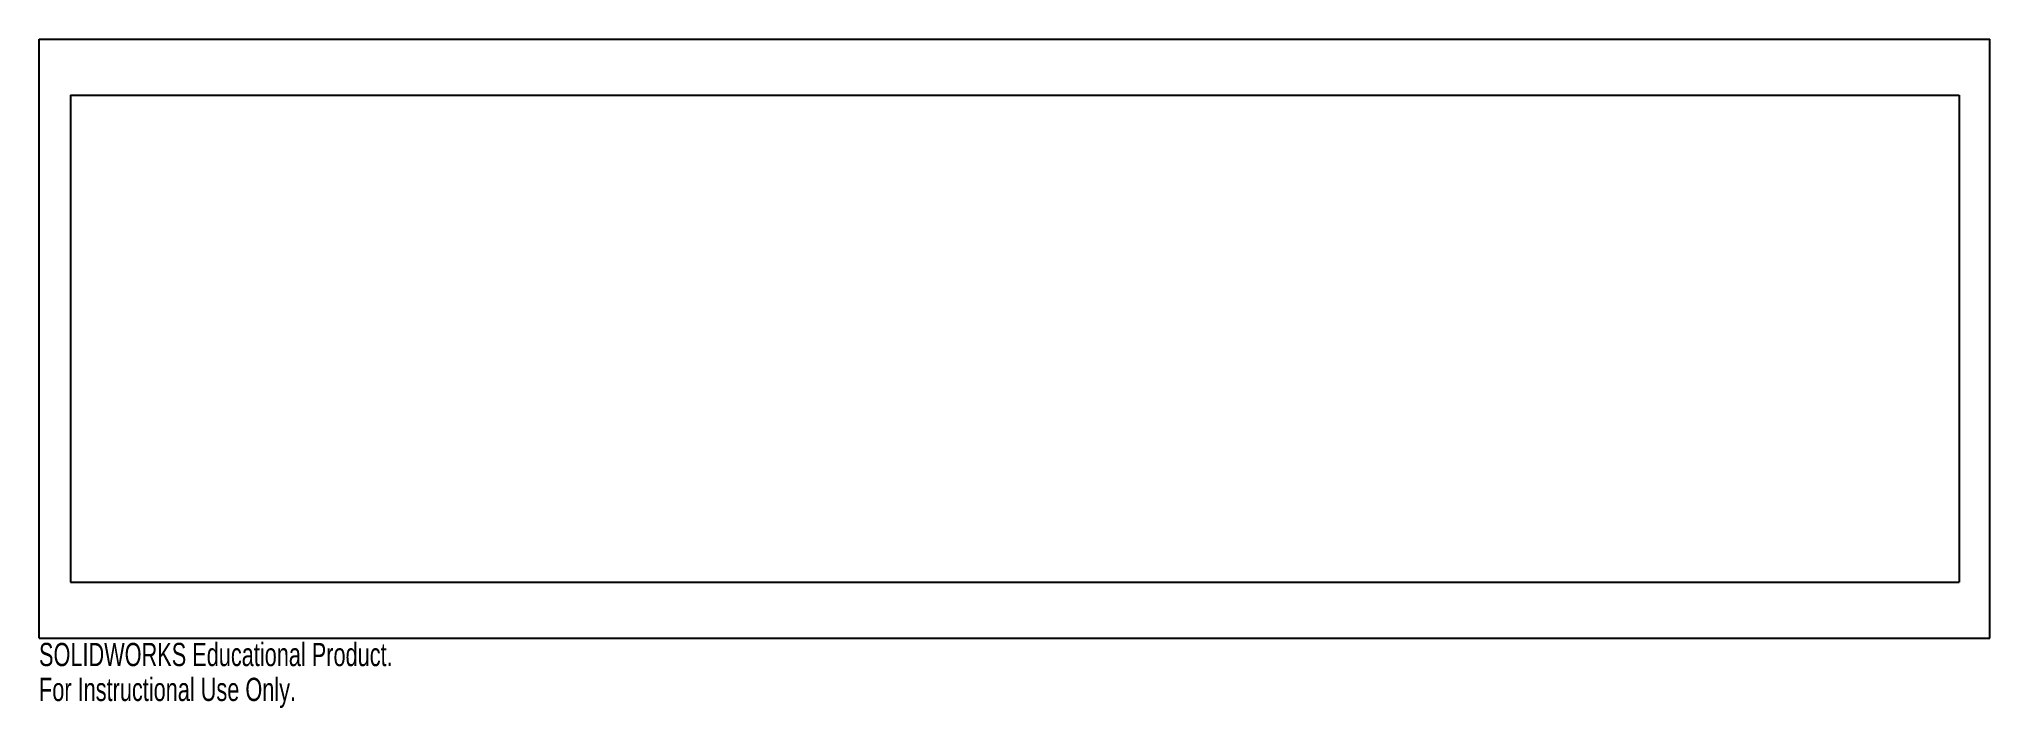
# Model space of a CAD drawing. Header units: inches. Extents: x 0 to 16, y -0.6 to 4.9.
import ezdxf

# ---------------------------------------------------------------- set-up
doc = ezdxf.new("R2010")
doc.units = ezdxf.units.IN
doc.header["$MEASUREMENT"] = 0
doc.styles.add('SLDTEXTSTYLE0', font='TXT', dxfattribs={"width": 0.7})

msp = doc.modelspace()

# ---------------------------------------------------------------- linework, layer by layer
at = {"color": 7, "linetype": 'Continuous', "lineweight": 25}
for p, q in [((-0.004, 4.906), (16, 4.906)), ((-0.004, -0.004), (-0.004, 4.906)), ((16, -0.004), (16, 4.906)), ((0.254, 4.447), (0.254, 0.455)), ((0.254, 4.447), (15.746, 4.447)), ((15.746, 4.447), (15.746, 0.455)), ((0.254, 0.455), (15.746, 0.455)), ((-0.004, -0.004), (16, -0.004))]:
    msp.add_line(p, q, dxfattribs=at)

# ---------------------------------------------------------------- texts
at = {"color": 7, "linetype": 'Continuous', "char_height": 0.1903, "attachment_point": 1, "style": 'SLDTEXTSTYLE0'}
for s, insert in [('SOLIDWORKS Educational Product.', (-0.004, -0.044)), ('For Instructional Use Only.', (-0.004, -0.33))]:
    msp.add_mtext(s, dxfattribs=dict(at, insert=insert))

doc.saveas('drawing.dxf')
